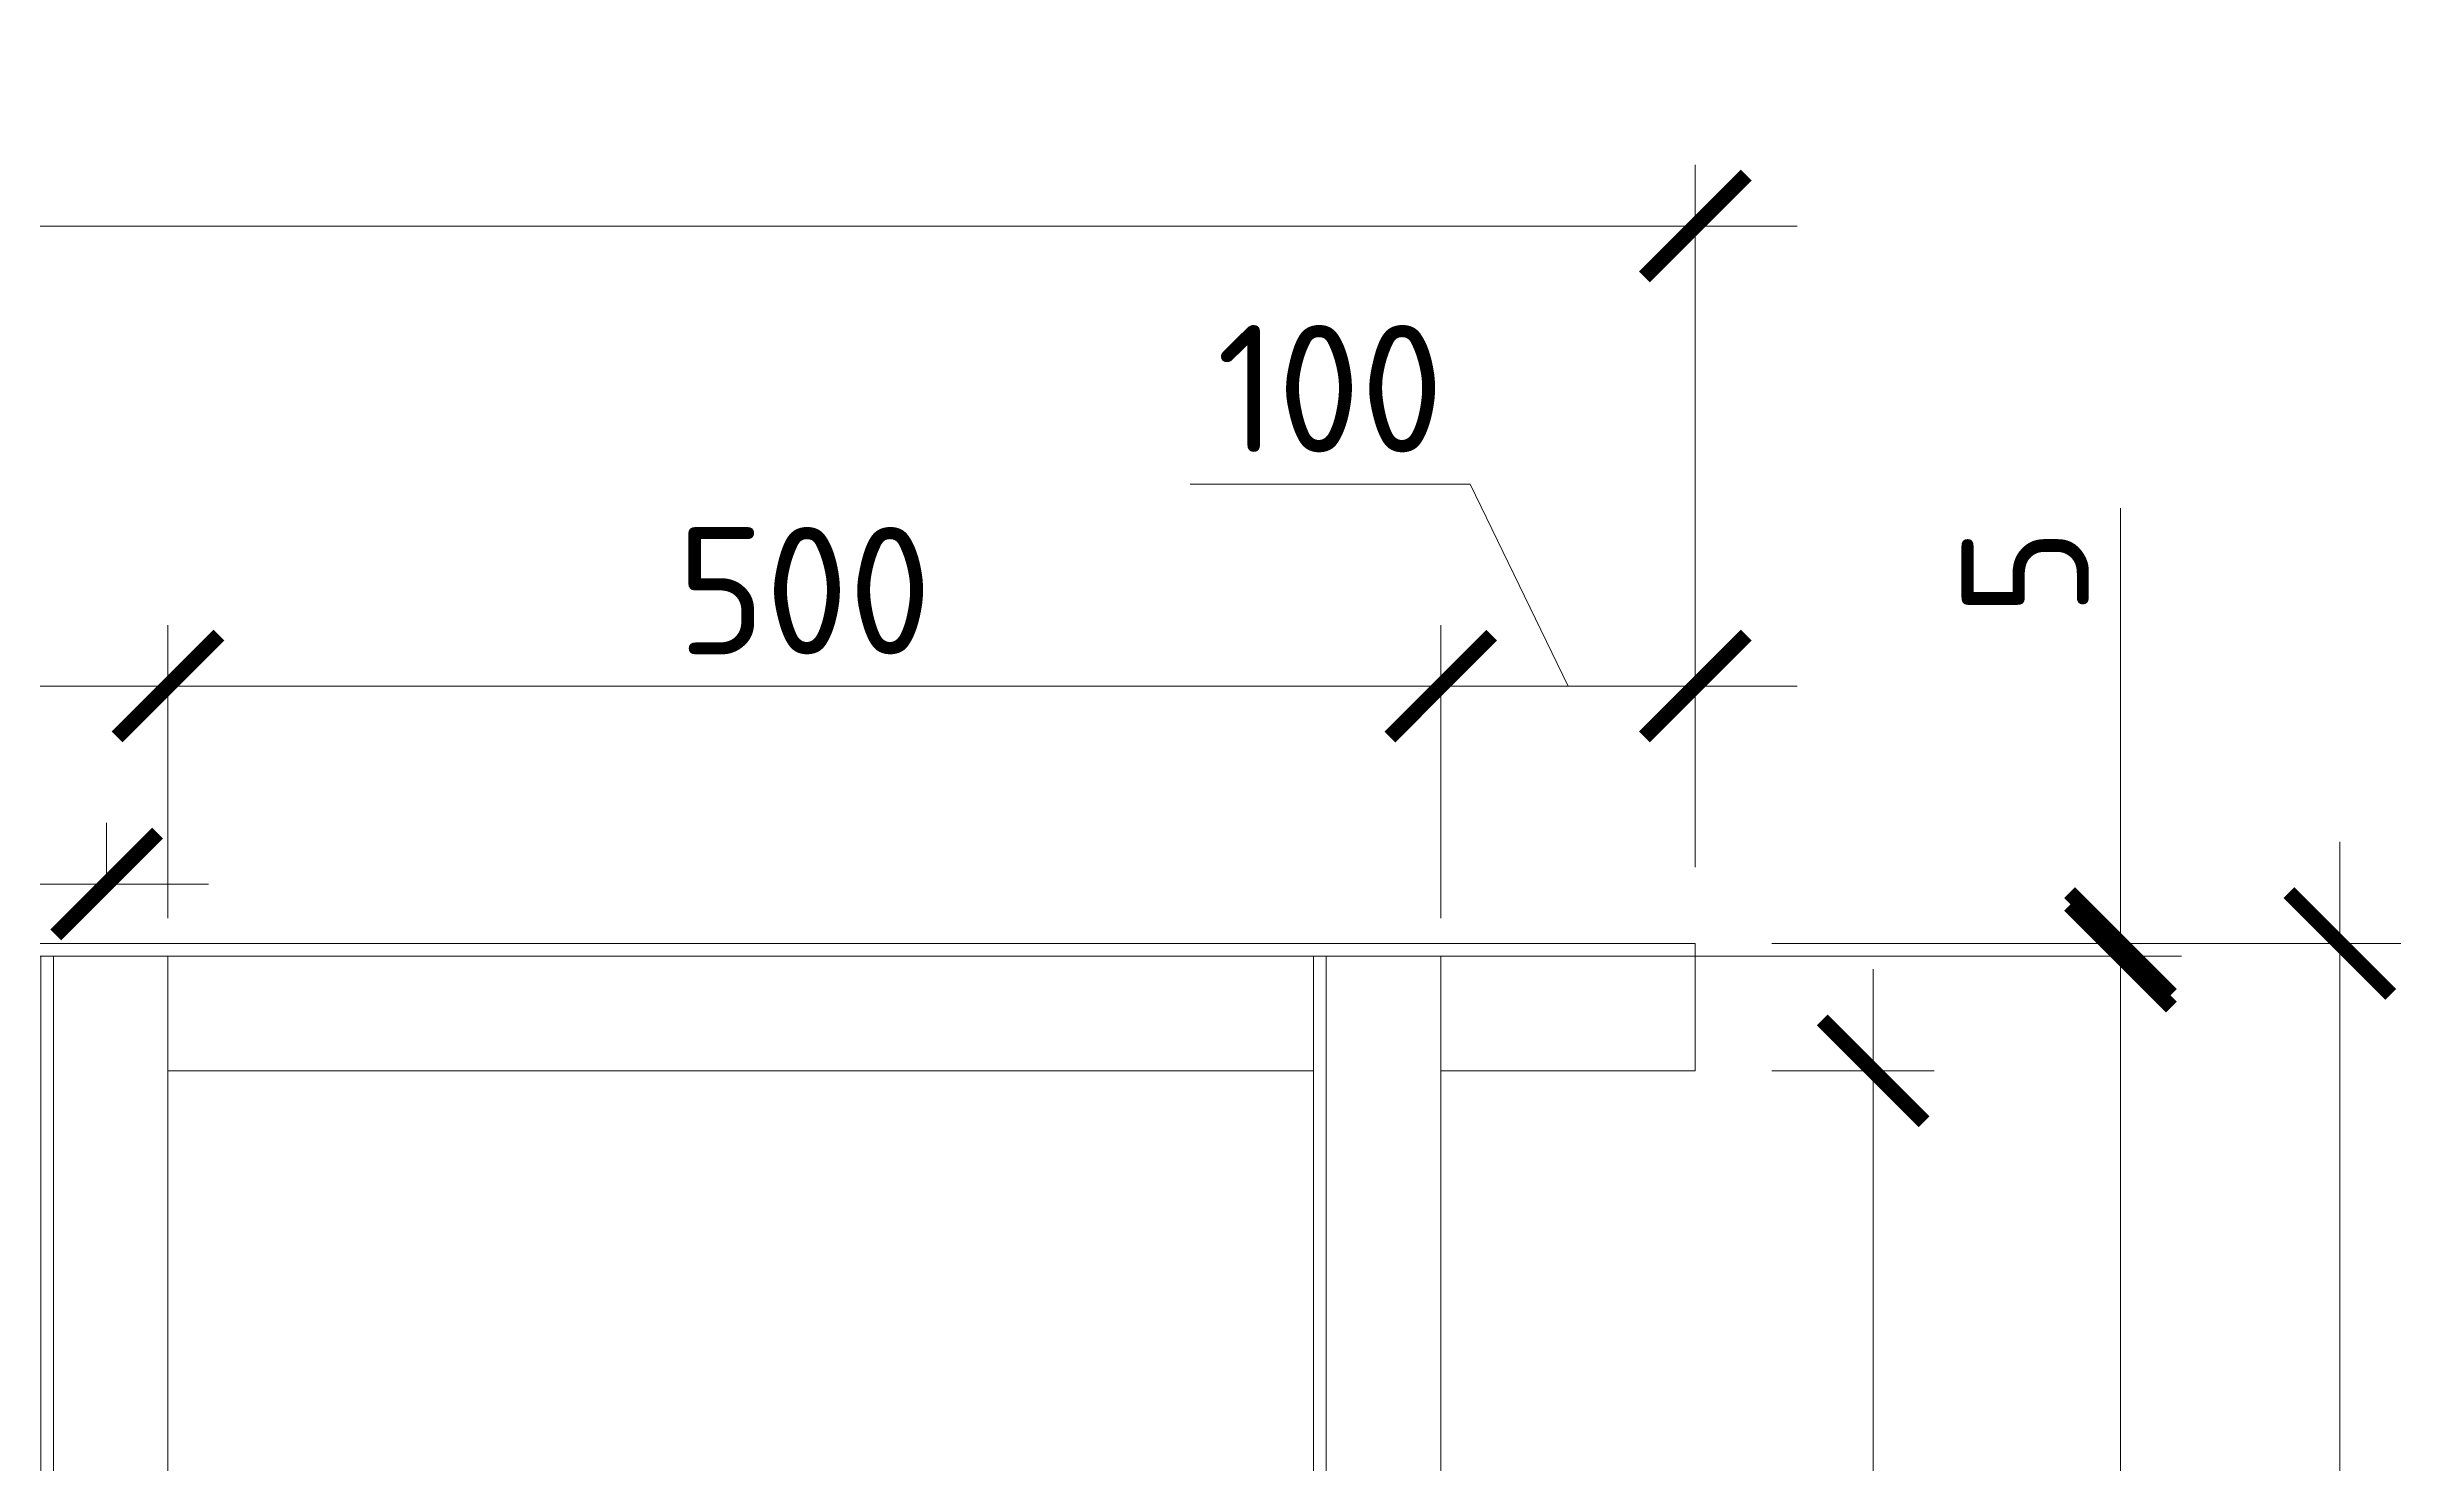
# Model space of a CAD drawing. Header units: millimetres. Extents: x -65574 to 111613, y -106550 to -50518.
# Drawn here: x 56650 to 57574, y -64433 to -63877 of the extents above; entities that cross this region are included whole.
import ezdxf

# ---------------------------------------------------------------- set-up
doc = ezdxf.new("R2010")
doc.units = ezdxf.units.MM
doc.layers.get('Defpoints').update_dxf_attribs({"color": 6})
doc.styles.add('GOST-2.304_Type-B', font='GOST Common.ttf')
doc.dimstyles.new('УРСТ', dxfattribs={"dimtxt": 2.5, "dimasz": 2, "dimexe": 1.2, "dimexo": 1.5, "dimtad": 1, "dimdec": 0, "dimrnd": 1, "dimtxsty": 'GOST-2.304_Type-B', "dimblk": 'ARCHTICK', "dimcen": 2, "dimdle": 2, "dimazin": 3, "dimtfac": 1, "dimtdec": 0, "dimtmove": 1, "dimatfit": 0, "dimldrblk": 'NONE', "dimlwd": 15, "dimlwe": 15, "dimarcsym": 0})

# ---------------------------------------------------------------- blocks, each defined once
blk = doc.blocks.new('_ArchTick')
at = {"color": 0, "linetype": 'ByBlock', "const_width": 0.15}
blk.add_lwpolyline([(-0.5, -0.5), (0.5, 0.5)], dxfattribs=at)
blk = doc.blocks.new('*D129')
at = {"color": 0, "lineweight": 15, "ltscale": 100, "transparency": 16777216}
for p, q in [((57550.44, -64188.79), (57550.44, -64858.79)), ((57327.24, -64228.79), (57574.44, -64228.79)), ((57327.24, -64818.79), (57574.44, -64818.79))]:
    blk.add_line(p, q, dxfattribs=at)
at = {"layer": 'Defpoints', "color": 0, "lineweight": -2, "ltscale": 100, "transparency": 16777216}
for p in [(57297.24, -64228.79), (57297.24, -64818.79), (57550.44, -64818.79)]:
    blk.add_point(p, dxfattribs=at)
at = {"color": 0, "lineweight": 15, "ltscale": 100, "transparency": 16777216, "xscale": 40, "yscale": 40, "zscale": 40}
for p, rotation in [((57550.44, -64228.79), 90), ((57550.44, -64818.79), 270)]:
    blk.add_blockref('_ArchTick', p, dxfattribs=dict(at, rotation=rotation))
at = {"color": 0, "lineweight": 15, "ltscale": 100, "transparency": 16777216, "insert": (57512.94, -64523.79), "char_height": 50, "attachment_point": 5, "rotation": 90, "style": 'GOST-2.304_Type-B'}
blk.add_mtext('\\A1;590', dxfattribs=at)
blk = doc.blocks.new('_None')
blk = doc.blocks.new('*D130')
at = {"color": 0, "lineweight": 15, "ltscale": 100, "transparency": 16777216}
for p, q in [((57464.29, -64193.79), (57464.29, -64853.79)), ((57227.24, -64233.79), (57488.29, -64233.79)), ((57327.24, -64813.79), (57488.29, -64813.79))]:
    blk.add_line(p, q, dxfattribs=at)
at = {"layer": 'Defpoints', "color": 0, "lineweight": -2, "ltscale": 100, "transparency": 16777216}
for p in [(57197.24, -64233.79), (57297.24, -64813.79), (57464.29, -64813.79)]:
    blk.add_point(p, dxfattribs=at)
at = {"color": 0, "lineweight": 15, "ltscale": 100, "transparency": 16777216, "xscale": 40, "yscale": 40, "zscale": 40}
for p, rotation in [((57464.29, -64233.79), 90), ((57464.29, -64813.79), 270)]:
    blk.add_blockref('_ArchTick', p, dxfattribs=dict(at, rotation=rotation))
at = {"color": 0, "lineweight": 15, "ltscale": 100, "transparency": 16777216, "insert": (57426.79, -64523.79), "char_height": 50, "attachment_point": 5, "rotation": 90, "style": 'GOST-2.304_Type-B'}
blk.add_mtext('\\A1;580', dxfattribs=at)
blk = doc.blocks.new('*D131')
at = {"color": 0, "lineweight": 15, "ltscale": 100, "transparency": 16777216}
for p, q in [((57367.07, -64238.79), (57367.07, -64808.79)), ((57327.24, -64278.79), (57391.07, -64278.79)), ((57327.24, -64768.79), (57391.07, -64768.79))]:
    blk.add_line(p, q, dxfattribs=at)
at = {"layer": 'Defpoints', "color": 0, "lineweight": -2, "ltscale": 100, "transparency": 16777216}
for p in [(57297.24, -64278.79), (57297.24, -64768.79), (57367.07, -64768.79)]:
    blk.add_point(p, dxfattribs=at)
at = {"color": 0, "lineweight": 15, "ltscale": 100, "transparency": 16777216, "xscale": 40, "yscale": 40, "zscale": 40}
for p, rotation in [((57367.07, -64278.79), 90), ((57367.07, -64768.79), 270)]:
    blk.add_blockref('_ArchTick', p, dxfattribs=dict(at, rotation=rotation))
at = {"color": 0, "lineweight": 15, "ltscale": 100, "transparency": 16777216, "insert": (57329.57, -64523.79), "char_height": 50, "attachment_point": 5, "rotation": 90, "style": 'GOST-2.304_Type-B'}
blk.add_mtext('\\A1;490', dxfattribs=at)
blk = doc.blocks.new('*D134')
at = {"color": 0, "lineweight": 15, "ltscale": 100, "transparency": 16777216}
for p, q in [((55997.24, -64218.79), (55997.24, -64103.66)), ((56697.24, -64218.79), (56697.24, -64103.66)), ((55957.24, -64127.66), (56737.24, -64127.66))]:
    blk.add_line(p, q, dxfattribs=at)
at = {"layer": 'Defpoints', "color": 0, "lineweight": -2, "ltscale": 100, "transparency": 16777216}
for p in [(56697.24, -64127.66), (55997.24, -64248.79), (56697.24, -64248.79)]:
    blk.add_point(p, dxfattribs=at)
at = {"color": 0, "lineweight": 15, "ltscale": 100, "transparency": 16777216, "xscale": 40, "yscale": 40, "zscale": 40, "rotation": 180}
blk.add_blockref('_ArchTick', (55997.24, -64127.66), dxfattribs=at)
at = {"color": 0, "lineweight": 15, "ltscale": 100, "transparency": 16777216, "xscale": 40, "yscale": 40, "zscale": 40}
blk.add_blockref('_ArchTick', (56697.24, -64127.66), dxfattribs=at)
at = {"color": 0, "lineweight": 15, "ltscale": 100, "transparency": 16777216, "insert": (56347.24, -64090.16), "char_height": 50, "attachment_point": 5, "style": 'GOST-2.304_Type-B'}
blk.add_mtext('\\A1;700', dxfattribs=at)
blk = doc.blocks.new('*D135')
at = {"color": 0, "lineweight": 15, "ltscale": 100, "transparency": 16777216}
for p, q in [((56697.24, -64218.79), (56697.24, -64103.66)), ((57197.24, -64218.79), (57197.24, -64103.66)), ((56657.24, -64127.66), (57237.24, -64127.66))]:
    blk.add_line(p, q, dxfattribs=at)
at = {"layer": 'Defpoints', "color": 0, "lineweight": -2, "ltscale": 100, "transparency": 16777216}
for p in [(57197.24, -64127.66), (56697.24, -64248.79), (57197.24, -64248.79)]:
    blk.add_point(p, dxfattribs=at)
at = {"color": 0, "lineweight": 15, "ltscale": 100, "transparency": 16777216, "xscale": 40, "yscale": 40, "zscale": 40, "rotation": 180}
blk.add_blockref('_ArchTick', (56697.24, -64127.66), dxfattribs=at)
at = {"color": 0, "lineweight": 15, "ltscale": 100, "transparency": 16777216, "xscale": 40, "yscale": 40, "zscale": 40}
blk.add_blockref('_ArchTick', (57197.24, -64127.66), dxfattribs=at)
at = {"color": 0, "lineweight": 15, "ltscale": 100, "transparency": 16777216, "insert": (56947.24, -64090.16), "char_height": 50, "attachment_point": 5, "style": 'GOST-2.304_Type-B'}
blk.add_mtext('\\A1;500', dxfattribs=at)
blk = doc.blocks.new('*D136')
at = {"color": 0, "lineweight": 15, "ltscale": 100, "transparency": 16777216}
for p, q in [((57208.81, -64048.31), (57098.81, -64048.31)), ((57247.24, -64127.66), (57208.81, -64048.31)), ((57197.24, -64218.79), (57197.24, -64103.66)), ((57297.24, -64198.79), (57297.24, -64103.66)), ((57197.24, -64127.66), (57157.24, -64127.66)), ((57197.24, -64127.66), (57297.24, -64127.66)), ((57197.24, -64127.66), (57297.24, -64127.66)), ((57297.24, -64127.66), (57337.24, -64127.66))]:
    blk.add_line(p, q, dxfattribs=at)
at = {"layer": 'Defpoints', "color": 0, "lineweight": -2, "ltscale": 100, "transparency": 16777216}
for p in [(57297.24, -64127.66), (57297.24, -64228.79), (57197.24, -64248.79)]:
    blk.add_point(p, dxfattribs=at)
at = {"color": 0, "lineweight": 15, "ltscale": 100, "transparency": 16777216, "xscale": 40, "yscale": 40, "zscale": 40}
blk.add_blockref('_ArchTick', (57197.24, -64127.66), dxfattribs=at)
at = {"color": 0, "lineweight": 15, "ltscale": 100, "transparency": 16777216, "xscale": 40, "yscale": 40, "zscale": 40, "rotation": 180}
blk.add_blockref('_ArchTick', (57297.24, -64127.66), dxfattribs=at)
at = {"color": 0, "lineweight": 15, "ltscale": 100, "transparency": 16777216, "insert": (57153.81, -64010.81), "char_height": 50, "attachment_point": 5, "style": 'GOST-2.304_Type-B'}
blk.add_mtext('\\A1;100', dxfattribs=at)
blk = doc.blocks.new('*D137')
at = {"color": 0, "lineweight": 15, "ltscale": 100, "transparency": 16777216}
for p, q in [((55397.24, -64198.79), (55397.24, -63922.95)), ((57297.24, -64198.79), (57297.24, -63922.95)), ((55357.24, -63946.95), (57337.24, -63946.95))]:
    blk.add_line(p, q, dxfattribs=at)
at = {"layer": 'Defpoints', "color": 0, "lineweight": -2, "ltscale": 100, "transparency": 16777216}
for p in [(57297.24, -63946.95), (55397.24, -64228.79), (57297.24, -64228.79)]:
    blk.add_point(p, dxfattribs=at)
at = {"color": 0, "lineweight": 15, "ltscale": 100, "transparency": 16777216, "xscale": 40, "yscale": 40, "zscale": 40, "rotation": 180}
blk.add_blockref('_ArchTick', (55397.24, -63946.95), dxfattribs=at)
at = {"color": 0, "lineweight": 15, "ltscale": 100, "transparency": 16777216, "xscale": 40, "yscale": 40, "zscale": 40}
blk.add_blockref('_ArchTick', (57297.24, -63946.95), dxfattribs=at)
at = {"color": 0, "lineweight": 15, "ltscale": 100, "transparency": 16777216, "insert": (56347.24, -63909.45), "char_height": 50, "attachment_point": 5, "style": 'GOST-2.304_Type-B'}
blk.add_mtext('\\A1;1900', dxfattribs=at)
blk = doc.blocks.new('*D127')
at = {"color": 0, "lineweight": 15, "ltscale": 100, "transparency": 16777216}
for p, q in [((57464.29, -64057.82), (57464.29, -64228.79)), ((57464.29, -64228.79), (57464.29, -64188.79)), ((57327.24, -64228.79), (57488.29, -64228.79)), ((57464.29, -64233.79), (57464.29, -64228.79)), ((57464.29, -64233.79), (57464.29, -64228.79)), ((57327.24, -64233.79), (57488.29, -64233.79)), ((57464.29, -64233.79), (57464.29, -64273.79))]:
    blk.add_line(p, q, dxfattribs=at)
at = {"layer": 'Defpoints', "color": 0, "lineweight": -2, "ltscale": 100, "transparency": 16777216}
for p in [(57297.24, -64228.79), (57464.29, -64228.79), (57297.24, -64233.79)]:
    blk.add_point(p, dxfattribs=at)
at = {"color": 0, "lineweight": 15, "ltscale": 100, "transparency": 16777216, "xscale": 40, "yscale": 40, "zscale": 40}
for p, rotation in [((57464.29, -64228.79), 270), ((57464.29, -64233.79), 90)]:
    blk.add_blockref('_ArchTick', p, dxfattribs=dict(at, rotation=rotation))
at = {"color": 0, "lineweight": 15, "ltscale": 100, "transparency": 16777216, "insert": (57426.79, -64082.82), "char_height": 50, "attachment_point": 5, "rotation": 90, "style": 'GOST-2.304_Type-B'}
blk.add_mtext('\\A1;5', dxfattribs=at)
blk = doc.blocks.new('*D122')
at = {"color": 0, "lineweight": 15, "ltscale": 100, "transparency": 16777216}
for p, q in [((56347.68, -64203.79), (56347.68, -64181.43)), ((56673.12, -64203.79), (56673.12, -64181.43)), ((56713.12, -64205.43), (56307.68, -64205.43))]:
    blk.add_line(p, q, dxfattribs=at)
at = {"layer": 'Defpoints', "color": 0, "lineweight": -2, "ltscale": 100, "transparency": 16777216}
for p in [(56347.68, -64205.43), (56347.68, -64233.79), (56673.12, -64233.79)]:
    blk.add_point(p, dxfattribs=at)
at = {"color": 0, "lineweight": 15, "ltscale": 100, "transparency": 16777216, "xscale": 40, "yscale": 40, "zscale": 40, "rotation": 180}
blk.add_blockref('_ArchTick', (56347.68, -64205.43), dxfattribs=at)
at = {"color": 0, "lineweight": 15, "ltscale": 100, "transparency": 16777216, "xscale": 40, "yscale": 40, "zscale": 40}
blk.add_blockref('_ArchTick', (56673.12, -64205.43), dxfattribs=at)
at = {"color": 0, "lineweight": 15, "ltscale": 100, "transparency": 16777216, "insert": (56510.4, -64167.93), "char_height": 50, "attachment_point": 5, "style": 'GOST-2.304_Type-B'}
blk.add_mtext('\\A1;325', dxfattribs=at)

msp = doc.modelspace()

# ---------------------------------------------------------------- linework, layer by layer
at = {"lineweight": 15, "ltscale": 100}
for p, q in [((57297.24, -64233.79), (55397.24, -64233.79)), ((56652.24, -64233.79), (56652.24, -64813.79)), ((57152.24, -64233.79), (57152.24, -64813.79))]:
    msp.add_line(p, q, dxfattribs=at)
for points in [[(55497.24, -64278.79), (55397.24, -64278.79), (55397.24, -64228.79), (57297.24, -64228.79), (57297.24, -64278.79), (57197.24, -64278.79)], [(57147.24, -64278.79), (56697.24, -64278.79)]]:
    msp.add_lwpolyline(points, dxfattribs=at)
for points in [[(56647.24, -64813.79), (56647.24, -64233.79), (56697.24, -64233.79), (56697.24, -64813.79)], [(57147.24, -64813.79), (57147.24, -64233.79), (57197.24, -64233.79), (57197.24, -64813.79)]]:
    msp.add_lwpolyline(points, close=True, dxfattribs=at)

# ---------------------------------------------------------------- dimensions: what is measured, and where the dimension line sits
for base, p1, p2, picture, middle in [((57297.24, -63946.95), (55397.24, -64228.79), (57297.24, -64228.79), '*D137', (56347.24, -63909.45)), ((56697.24, -64127.66), (55997.24, -64248.79), (56697.24, -64248.79), '*D134', (56347.24, -64090.16)), ((57197.24, -64127.66), (56697.24, -64248.79), (57197.24, -64248.79), '*D135', (56947.24, -64090.16))]:
    dim = msp.add_linear_dim(base=base, p1=p1, p2=p2, dimstyle='УРСТ', override={"dimscale": 0}, dxfattribs=at)
    dim.commit()
    dim.dimension.update_dxf_attribs({"geometry": picture, "text_midpoint": middle})
dim = msp.add_linear_dim(base=(57297.24, -64127.66), p1=(57197.24, -64248.79), p2=(57297.24, -64228.79), dimstyle='УРСТ', override={"dimscale": 0}, dxfattribs=at)
dim.commit()
dim.dimension.update_dxf_attribs({"geometry": '*D136', "text_midpoint": (57196.31, -64048.31), "dimtype": 160})
dim = msp.add_linear_dim(base=(57464.29, -64228.79), p1=(57297.24, -64233.79), p2=(57297.24, -64228.79), angle=90, dimstyle='УРСТ', override={"dimscale": 0}, dxfattribs=at)
dim.commit()
dim.dimension.update_dxf_attribs({"geometry": '*D127', "text_midpoint": (57462.72, -64082.82), "dimtype": 160})
for base, p1, p2, angle, picture, middle in [((56347.68, -64205.43), (56673.12, -64233.79), (56347.68, -64233.79), 180, '*D122', (56510.4, -64167.93)), ((57550.44, -64818.79), (57297.24, -64228.79), (57297.24, -64818.79), 90, '*D129', (57512.94, -64523.79)), ((57464.29, -64813.79), (57197.24, -64233.79), (57297.24, -64813.79), 90, '*D130', (57426.79, -64523.79)), ((57367.07, -64768.79), (57297.24, -64278.79), (57297.24, -64768.79), 90, '*D131', (57329.57, -64523.79))]:
    dim = msp.add_linear_dim(base=base, p1=p1, p2=p2, angle=angle, dimstyle='УРСТ', override={"dimscale": 0}, dxfattribs=at)
    dim.commit()
    dim.dimension.update_dxf_attribs({"geometry": picture, "text_midpoint": middle})

doc.saveas('drawing.dxf')
